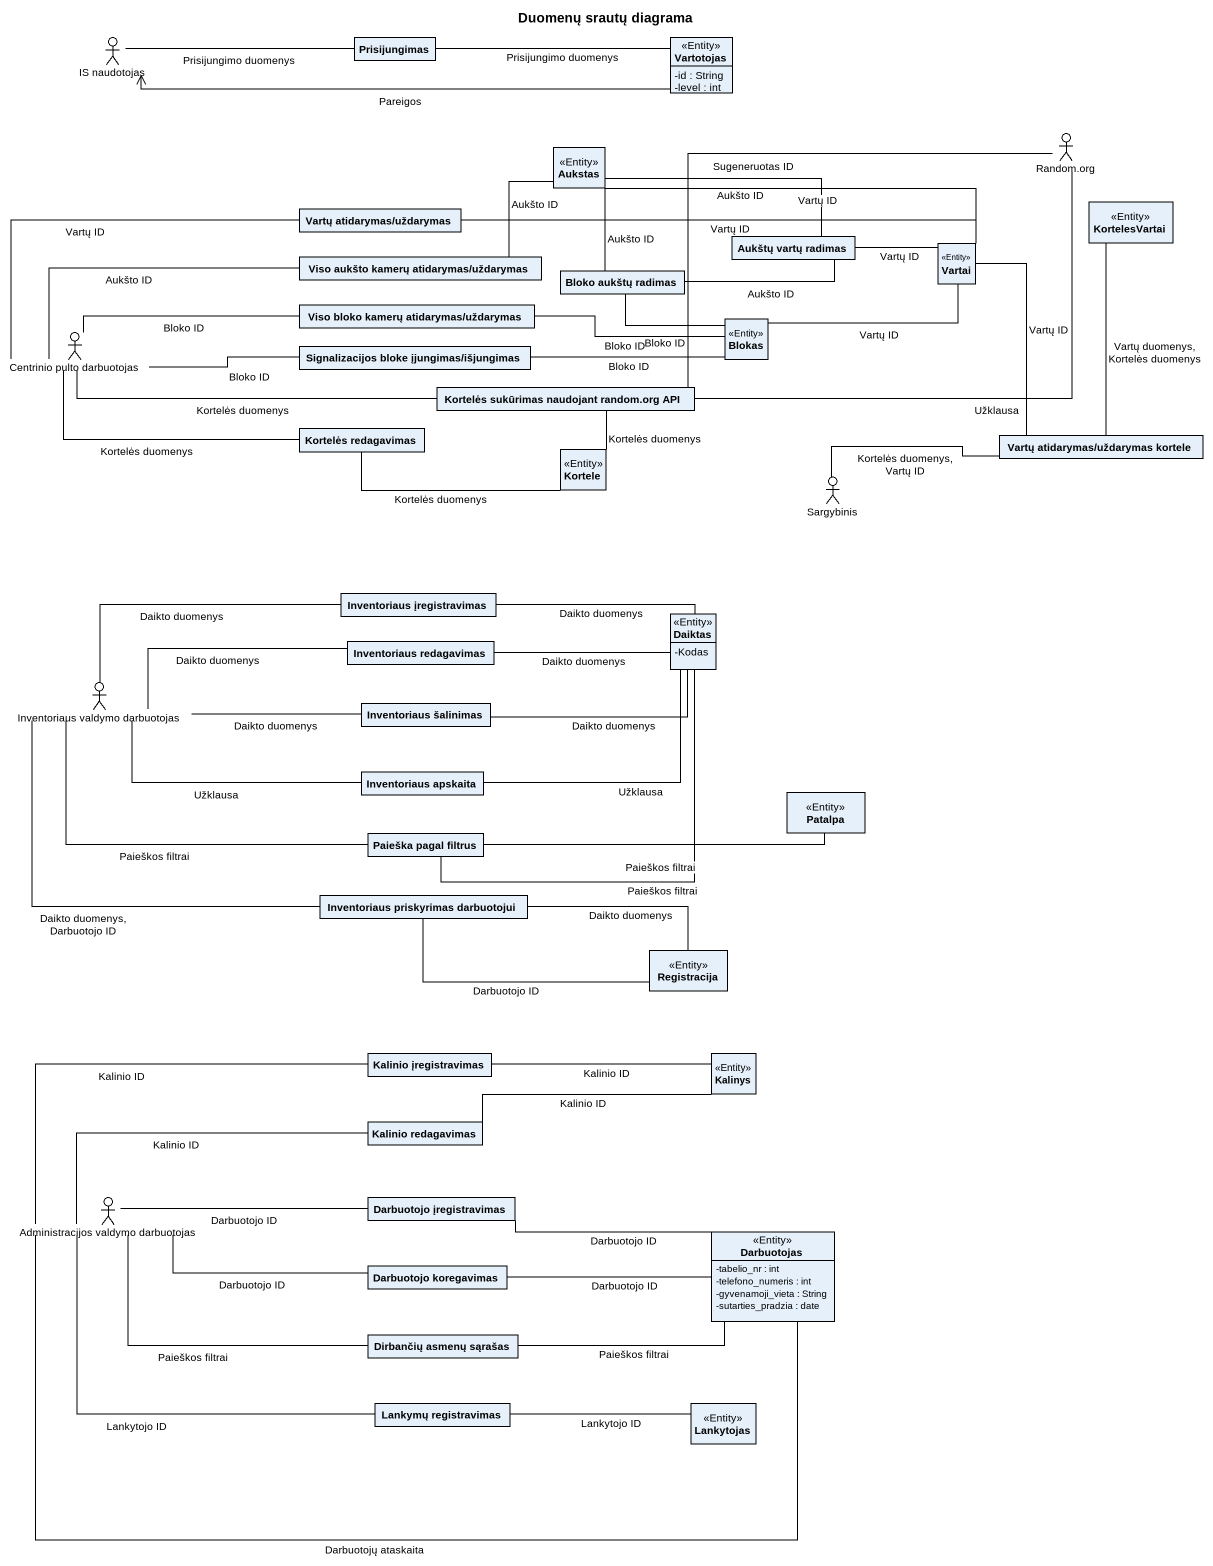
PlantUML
@startuml
title Duomenų srautų diagrama
allowmixing
hide circle
hide empty members
skinparam classAttributeIconSize 0
actor "IS naudotojas" as IS_naudotojas
class Prisijungimas
class Vartotojas <<Entity>> {
  -id : String
  -level : int
}
actor "Random.org" as Random_org
class Aukstas <<Entity>>
class "Vartų atidarymas/uždarymas" as Vartų_atidarymas_uždarymas
class KortelesVartai <<Entity>>
class "Viso aukšto kamerų atidarymas/uždarymas" as Viso_aukšto_kamerų
class "Bloko aukštų radimas" as Bloko_aukštų_radimas
class "Aukštų vartų radimas" as Aukštų_vartų_radimas
class Vartai <<Entity>>
class "Viso bloko kamerų atidarymas/uždarymas" as Viso_bloko_kamerų
class Blokas <<Entity>>
actor "Centrinio pulto darbuotojas" as Centrinio_pulto_darbuotojas
class "Signalizacijos bloke įjungimas/išjungimas" as Signalizacijos_bloke
class "Kortelės sukūrimas naudojant random.org API" as Kortelės_sukūrimas
class "Kortelės redagavimas" as Kortelės_redagavimas
class Kortele <<Entity>>
class "Vartų atidarymas/uždarymas kortele" as Vartų_atidarymas_uždarymas_2
actor Sargybinis
class "Inventoriaus įregistravimas" as Inventoriaus_įregistravimas
class Daiktas <<Entity>> {
  -Kodas
}
class "Inventoriaus redagavimas" as Inventoriaus_redagavimas
actor "Inventoriaus valdymo darbuotojas" as Inventoriaus_valdymo
class "Inventoriaus šalinimas" as Inventoriaus_šalinimas
class "Inventoriaus apskaita" as Inventoriaus_apskaita
class Patalpa <<Entity>>
class "Paieška pagal filtrus" as Paieška_pagal_filtrus
class "Inventoriaus priskyrimas darbuotojui" as Inventoriaus_priskyrimas
class Registracija <<Entity>>
class "Kalinio įregistravimas" as Kalinio_įregistravimas
class Kalinys <<Entity>>
class "Kalinio redagavimas" as Kalinio_redagavimas
actor "Administracijos valdymo darbuotojas" as Administracijos_valdymo
class "Darbuotojo įregistravimas" as Darbuotojo_įregistravimas
class Darbuotojas <<Entity>> {
  -tabelio_nr : int
  -telefono_numeris : int
  -gyvenamoji_vieta : String
  -sutarties_pradzia : date
}
class "Darbuotojo koregavimas" as Darbuotojo_koregavimas
class "Dirbančių asmenų sąrašas" as Dirbančių_asmenų_sąrašas
class "Lankymų registravimas" as Lankymų_registravimas
class Lankytojas <<Entity>>
IS_naudotojas -right- Prisijungimas : Prisijungimo duomenys
Prisijungimas -right- Vartotojas : Prisijungimo duomenys
Vartotojas -left-> IS_naudotojas : Pareigos
Random_org -left- Kortelės_sukūrimas : Sugeneruotas ID
Aukstas -right- Aukštų_vartų_radimas : Aukšto ID
Aukstas -right- Vartai : Vartų ID
Vartų_atidarymas_uždarymas -right- Vartai : Vartų ID
Viso_aukšto_kamerų -up- Aukstas : Aukšto ID
Bloko_aukštų_radimas -up- Aukstas : Aukšto ID
Bloko_aukštų_radimas -right- Aukštų_vartų_radimas : Aukšto ID
Aukštų_vartų_radimas -right- Vartai : Vartų ID
Viso_bloko_kamerų -right- Blokas : Bloko ID
Blokas -left- Bloko_aukštų_radimas : Bloko ID
Blokas -right- Vartai : Vartų ID
Centrinio_pulto_darbuotojas -right- Vartų_atidarymas_uždarymas : Vartų ID
Centrinio_pulto_darbuotojas -right- Viso_aukšto_kamerų : Aukšto ID
Centrinio_pulto_darbuotojas -right- Viso_bloko_kamerų : Bloko ID
Centrinio_pulto_darbuotojas -right- Signalizacijos_bloke : Bloko ID
Centrinio_pulto_darbuotojas -right- Kortelės_sukūrimas : Kortelės duomenys
Centrinio_pulto_darbuotojas -right- Kortelės_redagavimas : Kortelės duomenys
Signalizacijos_bloke -right- Blokas : Bloko ID
Kortelės_sukūrimas -right- Random_org : Užklausa
Kortelės_sukūrimas -- Kortele : Kortelės duomenys
Kortelės_redagavimas -right- Kortele : Kortelės duomenys
Vartų_atidarymas_uždarymas_2 -up- KortelesVartai : Vartų duomenys, Kortelės duomenys
Vartų_atidarymas_uždarymas_2 -up- Vartai : Vartų ID
Sargybinis -right- Vartų_atidarymas_uždarymas_2 : Kortelės duomenys, Vartų ID
Inventoriaus_įregistravimas -right- Daiktas : Daikto duomenys
Inventoriaus_redagavimas -right- Daiktas : Daikto duomenys
Inventoriaus_valdymo -right- Inventoriaus_įregistravimas : Daikto duomenys
Inventoriaus_valdymo -right- Inventoriaus_redagavimas : Daikto duomenys
Inventoriaus_valdymo -right- Inventoriaus_šalinimas : Daikto duomenys
Inventoriaus_valdymo -right- Inventoriaus_apskaita : Užklausa
Inventoriaus_valdymo -right- Paieška_pagal_filtrus : Paieškos filtrai
Inventoriaus_valdymo -- Inventoriaus_priskyrimas : Daikto duomenys, Darbuotojo ID
Inventoriaus_šalinimas -right- Daiktas : Daikto duomenys
Inventoriaus_apskaita -right- Daiktas : Užklausa
Paieška_pagal_filtrus -up- Daiktas : Paieškos filtrai
Paieška_pagal_filtrus -right- Patalpa : Paieškos filtrai
Inventoriaus_priskyrimas -right- Registracija : Daikto duomenys
Inventoriaus_priskyrimas -right- Registracija : Darbuotojo ID
Kalinio_įregistravimas -right- Kalinys : Kalinio ID
Kalinio_redagavimas -right- Kalinys : Kalinio ID
Administracijos_valdymo -right- Kalinio_įregistravimas : Kalinio ID
Administracijos_valdymo -right- Kalinio_redagavimas : Kalinio ID
Administracijos_valdymo -right- Darbuotojo_įregistravimas : Darbuotojo ID
Administracijos_valdymo -right- Darbuotojo_koregavimas : Darbuotojo ID
Administracijos_valdymo -right- Dirbančių_asmenų_sąrašas : Paieškos filtrai
Administracijos_valdymo -right- Lankymų_registravimas : Lankytojo ID
Darbuotojo_įregistravimas -right- Darbuotojas : Darbuotojo ID
Darbuotojas -left- Administracijos_valdymo : Darbuotojų ataskaita
Darbuotojo_koregavimas -right- Darbuotojas : Darbuotojo ID
Dirbančių_asmenų_sąrašas -right- Darbuotojas : Paieškos filtrai
Lankymų_registravimas -right- Lankytojas : Lankytojo ID
@enduml
